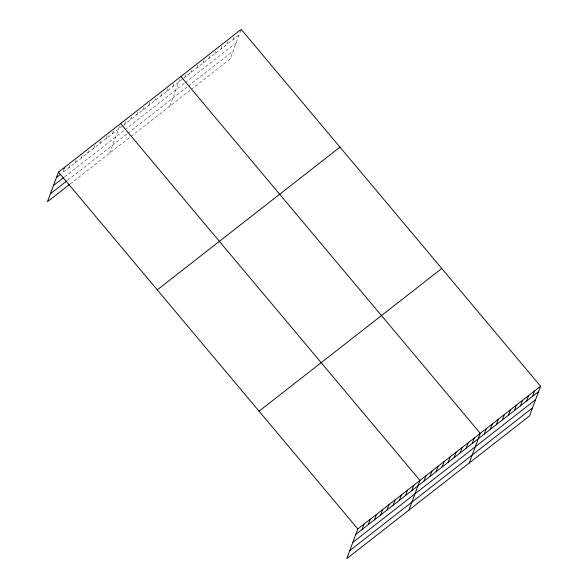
<?xml version="1.0" encoding="UTF-8"?>
<svg xmlns="http://www.w3.org/2000/svg" width="588" height="588" viewBox="0 0 588 588"><rect width="100%" height="100%" fill="white"/><g stroke="black" fill="none" stroke-linecap="round" stroke-linejoin="round"><path stroke-width="0.44" stroke-dasharray="2.94 2.21" d="M64.099 168.793L62.651 172.681L122.583 125.876M68.862 167.83L70.597 163.163M75.08 162.979L76.815 158.312M81.291 158.128L82.158 155.791M87.502 153.277L89.236 148.61M93.712 148.426L95.741 142.98M99.931 143.575L101.665 138.908M106.141 138.717L107.876 134.057M112.352 133.866L114.087 129.206M109.559 153.233L120.305 124.355M124.597 124.311L126.618 118.864M130.624 119.599L132.359 114.932M136.659 114.888L138.393 110.228M142.686 110.184L144.42 105.517M148.72 105.472L150.454 100.813M154.747 100.761L155.614 98.431M160.774 96.057L161.641 93.727M166.808 91.346L168.543 86.686M172.835 86.634L174.57 81.975M169.858 106.149L180.604 77.263M184.897 77.219L185.764 74.889M190.924 72.515L191.791 70.178M196.958 67.804L198.693 63.137M202.985 63.092L204.72 58.432M209.019 58.388L210.754 53.721M215.046 53.677L215.914 51.347M221.073 48.966L222.808 44.306M227.108 44.262L228.842 39.594M233.135 39.55L234.869 34.883M240.904 30.179L230.158 59.057L191.298 89.405M123.259 125.354L182.89 78.792M183.559 78.27L239.169 34.839M64.511 176.9L124.303 130.205M124.972 129.683L184.603 83.121M185.271 82.599L236.192 42.836M67.664 180.281L127.273 133.733M127.941 133.211L187.572 86.642M188.241 86.12L233.135 51.068M70.215 183.963L130.33 137.019M130.999 136.489L190.63 89.927"/><path stroke-width="0.88" d="M540.57 386.25L357.842 528.943L346.81 558.6L529.538 415.907L540.57 386.25L241.19 29.4L58.462 172.093L47.43 201.75L69.524 184.5M64.099 168.793L64.673 167.242M362.032 529.531L364.053 524.092M368.242 524.68L370.264 519.241M374.453 519.829L376.474 514.39M380.664 514.978L382.692 509.539M386.882 510.127L388.903 504.688M393.093 505.276L395.114 499.829M399.303 500.425L401.332 494.978M405.514 495.574L407.543 490.127M411.732 490.723L413.754 485.276M408.939 510.083L419.964 480.425L120.591 123.576M423.97 481.16L425.999 475.721M430.004 476.449L432.026 471.01M436.031 471.745L438.06 466.299M442.066 467.034L444.087 461.595M448.093 462.322L450.114 456.883M454.12 457.618L456.148 452.172M460.154 452.907L462.175 447.468M466.181 448.196L468.21 442.757M472.215 443.492L474.237 438.045M469.239 462.999L480.264 433.341L180.891 76.491M484.277 434.069L486.298 428.63M490.304 429.365L492.325 423.919M496.331 424.654L498.359 419.215M502.365 419.942L504.386 414.503M508.392 415.238L510.413 409.792M514.426 410.527L516.448 405.088M520.453 405.816L522.475 400.377M526.481 401.112L528.509 395.665M532.515 396.4L534.536 390.961M56.441 177.532L60.579 174.298M53.464 185.521L63.82 177.436M50.406 193.761L66.973 180.817M157.261 289.855L339.982 147.162M259.043 411.181L441.772 268.488M355.814 534.382L538.542 391.689M352.844 542.371L535.572 399.686M349.779 550.611L532.507 407.918M58.462 172.093L357.842 528.943"/></g></svg>
